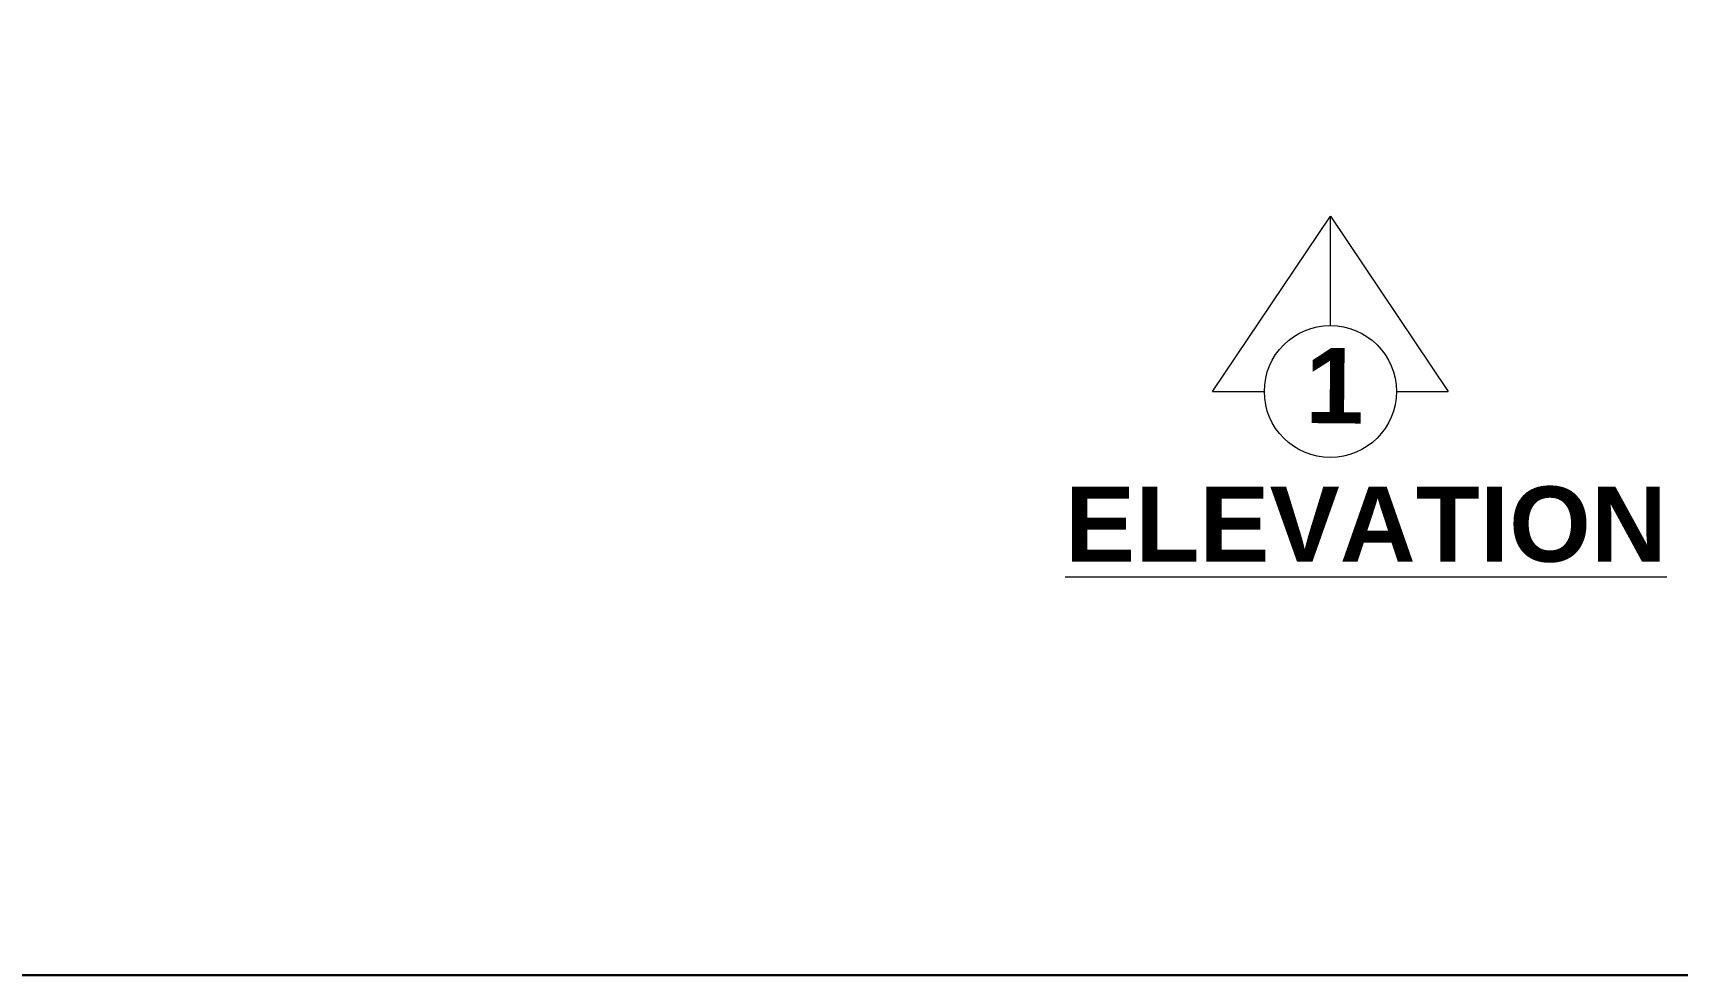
# Model space of a CAD drawing. Header units: millimetres. Extents: x 3614 to 12428, y -844 to 6844.
# Drawn here: x 5827.57 to 5840.68, y -808.85 to -801.34 of the extents above; entities that cross this region are included whole.
import ezdxf

# ---------------------------------------------------------------- set-up
doc = ezdxf.new("R2010")
doc.units = ezdxf.units.MM
doc.header["$LTSCALE"] = 40
doc.header["$MEASUREMENT"] = 0
doc.layers.add('TEXT', color=7, linetype='CONTINUOUS', lineweight=20)
doc.layers.add('Wall', color=7, linetype='CONTINUOUS', lineweight=30)
doc.styles.add('DIM', font='arial.ttf')
doc.styles.add('Tabrej.', font='GOTHIC.TTF', dxfattribs={"height": 1})

msp = doc.modelspace()

# ---------------------------------------------------------------- linework, layer by layer
at = {"layer": 'TEXT', "ltscale": 0.05}
for p, q in [((5836.9749, -804.1976), (5837.9134, -802.7989)), ((5837.9134, -803.6716), (5837.9134, -802.7989)), ((5837.9134, -802.7989), (5838.8519, -804.1976)), ((5836.9749, -804.1976), (5837.3873, -804.1976)), ((5838.4394, -804.1976), (5838.8519, -804.1976))]:
    msp.add_line(p, q, dxfattribs=at)
msp.add_circle((5837.9134, -804.1976), 0.526, dxfattribs=at)
at = {"layer": 'Wall', "ltscale": 0.05}
msp.add_lwpolyline([(5876.9653, -766.9053), (5751.7216, -766.9053), (5751.7216, -808.8512), (5876.9653, -808.8512)], close=True, dxfattribs=at)

# ---------------------------------------------------------------- texts
at = {"layer": 'TEXT', "insert": (5837.7166, -803.8495), "char_height": 0.6, "attachment_point": 1, "rotation": 359.4813, "style": 'Tabrej.'}
msp.add_mtext_dynamic_manual_height_columns('{\\fArial|b1|i0|c0|p34;1}', width=20.540561, gutter_width=5, heights=[0], dxfattribs=at)
at = {"layer": 'TEXT', "insert": (5835.7991, -804.9554), "char_height": 0.6, "attachment_point": 1, "style": 'DIM'}
msp.add_mtext_dynamic_manual_height_columns('{\\fArial|b1|i0|c0|p34;\\LELEVATION }', width=20.540561, gutter_width=5, heights=[0], dxfattribs=at)

doc.saveas('drawing.dxf')
